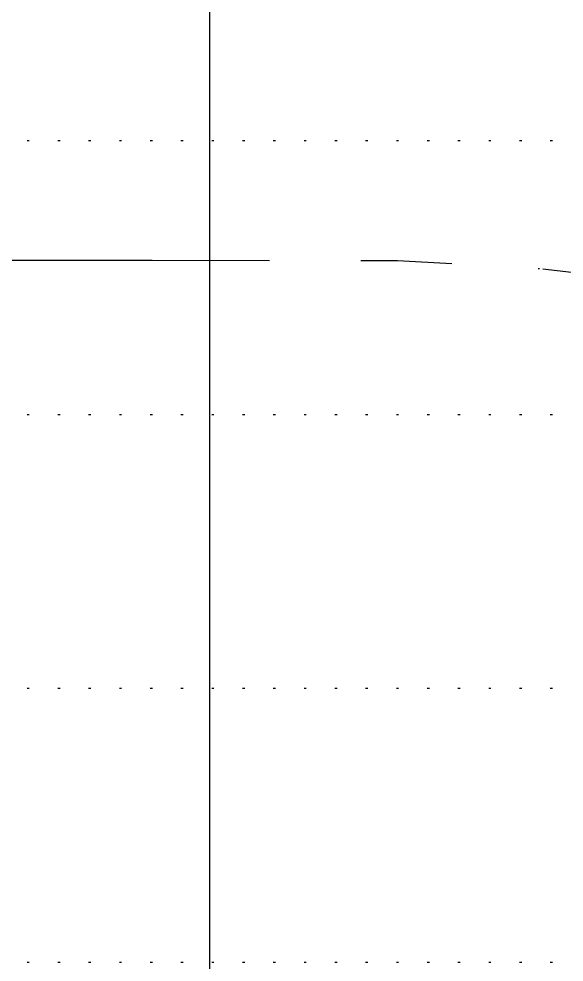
# Model space of a CAD drawing. Header units: millimetres. Extents: x -1499 to 6658, y -12483 to -6008.
# Drawn here: x 667.8 to 691.72, y -11285.06 to -11243.73 of the extents above; entities that cross this region are included whole.
import ezdxf

# ---------------------------------------------------------------- set-up
doc = ezdxf.new("R2010")
doc.units = ezdxf.units.MM
doc.linetypes.add('A-DOTLN01H', pattern=[0.125, 0, -0.125])
doc.linetypes.add('CXB002', pattern=[3.5, 1.25, -0.2, 0.2, -0.2, 0.2, -0.2, 1.25])
for name, color, linetype in [('@발파암선(기반암)', 5, 'Continuous'), ('CR-GRID', 56, 'A-DOTLN01H'), ('수직그리드', 1, 'Continuous')]:
    doc.layers.add(name, color=color, linetype=linetype)

msp = doc.modelspace()

# ---------------------------------------------------------------- linework, layer by layer
at = {"layer": '@발파암선(기반암)', "color": 3, "linetype": 'CXB002', "ltscale": 20, "flags": 128}
msp.add_lwpolyline([(621.658, -11265.78), (627.702, -11263.074), (627.702, -11263.074), (629.98, -11257.092), (629.98, -11257.092), (636.157, -11254.452), (636.157, -11254.452), (638.895, -11250.816), (638.895, -11250.816), (641.881, -11245.794), (641.881, -11245.794), (647.202, -11247.054), (647.202, -11247.054), (649.159, -11250.636), (649.159, -11250.636), (652.6, -11252.466), (652.6, -11252.466), (657.198, -11253.87), (657.198, -11253.87), (663.319, -11254.086), (663.319, -11254.086), (667.315, -11254.302), (667.315, -11254.302), (673.652, -11254.302), (673.652, -11254.302), (684.412, -11254.32), (684.412, -11254.32), (690.611, -11254.662), (690.611, -11254.662), (696.157, -11255.298)], dxfattribs=at)
at = {"layer": 'CR-GRID', "linetype": 'A-DOTLN01H', "ltscale": 10}
for p, q in [((236.157, -11249.058), (696.157, -11249.058)), ((236.157, -11261.058), (696.157, -11261.058)), ((236.157, -11273.058), (696.157, -11273.058)), ((236.157, -11285.058), (696.157, -11285.058))]:
    msp.add_line(p, q, dxfattribs=at)
at = {"layer": '수직그리드', "color": 253}
msp.add_line((676.157, -11214.78), (676.157, -11873.058), dxfattribs=at)

doc.saveas('drawing.dxf')
